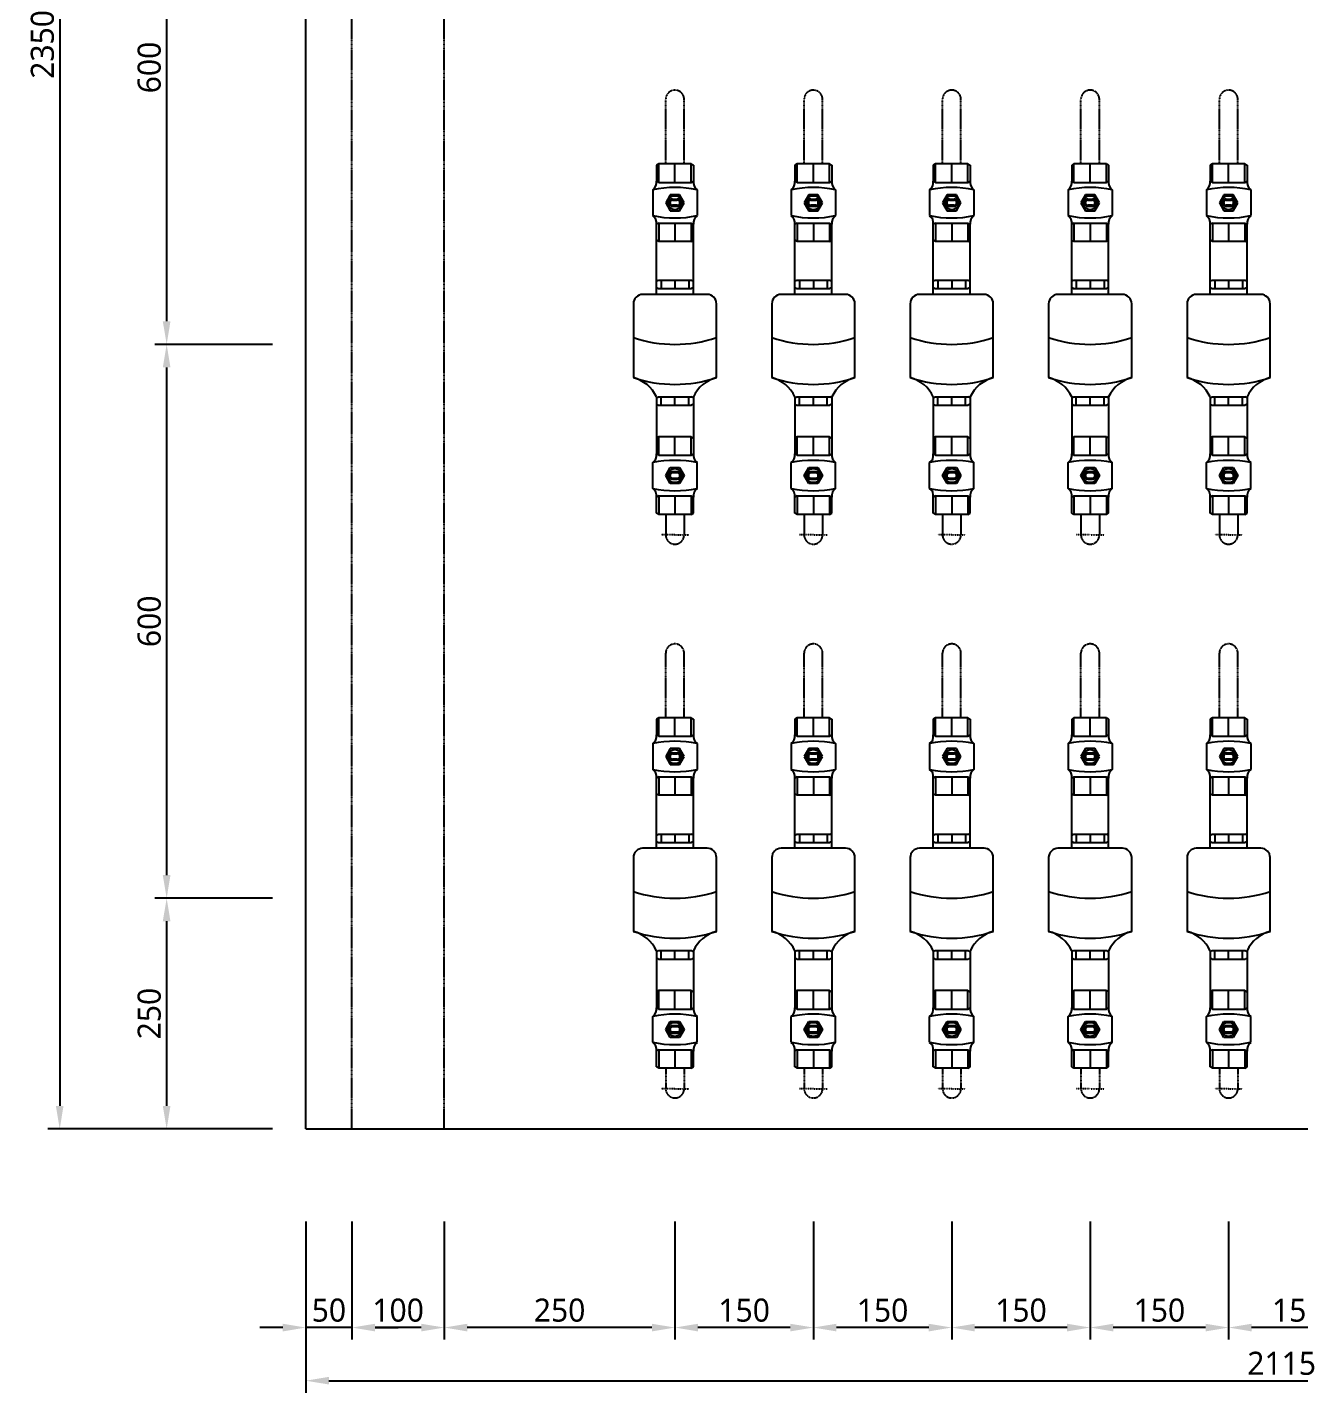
# Model space of a CAD drawing. Header units: millimetres. Extents: x -9013 to 516, y -36629 to 6082.
# Drawn here: x -9013 to -7634, y -32721 to -31242 of the extents above; entities that cross this region are included whole.
import ezdxf

# ---------------------------------------------------------------- set-up
doc = ezdxf.new("R2010")
doc.units = ezdxf.units.MM
doc.header["$LTSCALE"] = 0.05
for name, pattern in [('CENTER', [50.8, 31.75, -6.35, 6.35, -6.35]), ('CENTER2', [28.575, 19.05, -3.175, 3.175, -3.175]), ('DASHDOT', [0.618421, 0.309211, -0.154605, 0, -0.154605])]:
    doc.linetypes.add(name, pattern=pattern)
doc.layers.get('0').update_dxf_attribs({"lineweight": 18})
doc.layers.get('Defpoints').update_dxf_attribs({"color": 140, "lineweight": 18})
for name, color, linetype in [('1CO', 4, 'Continuous'), ('2CONC', 4, 'Continuous'), ('HVAL___2CO', 7, 'Continuous'), ('HWAT__3CO', 1, 'Continuous'), ('HWAT___1DD', 4, 'DASHDOT'), ('HWAT___5CS', 3, 'CENTER2')]:
    doc.layers.add(name, color=color, linetype=linetype)
doc.layers.add('G-Anno-Std-Cntr', color=1, linetype='CENTER2', lineweight=18)
doc.styles.add('trebuchet_MS', font='trebuc.ttf')
doc.dimstyles.new('MGP', dxfattribs={"dimtxt": 2.5, "dimasz": 2.5, "dimexe": 1.25, "dimexo": 0.625, "dimtad": 1, "dimdec": 0, "dimtxsty": 'trebuchet_MS', "dimcen": 2.5, "dimclrt": 7, "dimadec": 0, "dimazin": 0, "dimtfac": 1, "dimtdec": 0, "dimtmove": 0, "dimatfit": 3, "dimfxl": 1.148294, "dimfxlon": 1, "dimarcsym": 2})

# ---------------------------------------------------------------- blocks, each defined once
blk = doc.blocks.new('*D630')
at = {"color": 0, "lineweight": -2, "transparency": 16777216}
for p, q in [((-8711, -32593.2), (-8711, -32721)), ((-6596, -32593.2), (-6596, -32721)), ((-8686, -32708), (-6621, -32708))]:
    blk.add_line(p, q, dxfattribs=at)
at = {"color": 0, "transparency": 16777216}
for points in [[(-8686, -32703.8), (-8686, -32712.1), (-8711, -32708)], [(-6621, -32703.8), (-6621, -32712.1), (-6596, -32708)]]:
    blk.add_solid(points, dxfattribs=at)
at = {"layer": 'Defpoints', "color": 0, "transparency": 16777216}
for p in [(-6596, -32376), (-8711, -32396.5), (-6596, -32708)]:
    blk.add_point(p, dxfattribs=at)
at = {"color": 7, "transparency": 16777216, "insert": (-7653.5, -32689.3), "char_height": 25, "attachment_point": 5, "style": 'trebuchet_MS'}
blk.add_mtext('2115', dxfattribs=at)
blk = doc.blocks.new('*D631')
at = {"color": 0, "lineweight": -2, "transparency": 16777216}
for p, q in [((-8862.9, -30085.3), (-8990.7, -30085.3)), ((-8977.7, -30110.3), (-8977.7, -32410.3)), ((-8862.9, -32435.3), (-8990.7, -32435.3))]:
    blk.add_line(p, q, dxfattribs=at)
at = {"color": 0, "transparency": 16777216}
for points in [[(-8981.9, -30110.3), (-8973.6, -30110.3), (-8977.7, -30085.3)], [(-8981.9, -32410.3), (-8973.6, -32410.3), (-8977.7, -32435.3)]]:
    blk.add_solid(points, dxfattribs=at)
at = {"layer": 'Defpoints', "color": 0, "transparency": 16777216}
for p in [(-8611, -30085.3), (-8977.7, -32435.3), (-8611, -32435.3)]:
    blk.add_point(p, dxfattribs=at)
at = {"color": 7, "transparency": 16777216, "insert": (-8996.4, -31260.3), "char_height": 25, "attachment_point": 5, "rotation": 90, "style": 'trebuchet_MS'}
blk.add_mtext('2350', dxfattribs=at)
blk = doc.blocks.new('h-meter')
at = {"layer": 'HVAL___2CO'}
for p, q in [((-25.4, 45), (-105.4, 45)), ((-15.4, -35), (-15.4, 35)), ((-134.2, 20), (-135.4, 17.9)), ((-135.4, 17.9), (-135.4, -17.9)), ((-135.4, 15), (-126.2, 15)), ((-126.2, 20), (-134.2, 20)), ((-127.4, 20), (-126.2, 17.9)), ((-126.2, 17.9), (-126.2, -17.9)), ((-15.4, 20), (-1.2, 20)), ((-7.9, 20), (-9.1, 17.9)), ((-9.1, 17.9), (-9.1, -17.9)), ((0, 15), (-9.1, 15)), ((-1.2, 20), (0, 17.9)), ((0, 17.9), (0, -17.9)), ((-135.4, 0), (-126.2, 0)), ((0, 0), (-9.1, 0)), ((-135.4, -15), (-126.2, -15)), ((-134.2, -20), (-135.4, -17.9)), ((-126.2, -20), (-134.2, -20)), ((-127.4, -20), (-126.2, -17.9)), ((-15.4, -20), (-1.2, -20)), ((0, -15), (-9.1, -15)), ((-7.9, -20), (-9.1, -17.9)), ((-1.2, -20), (0, -17.9)), ((-105.4, -45), (-25.4, -45))]:
    blk.add_line(p, q, dxfattribs=at)
for centre, radius, start, end in [((-142.6, 54.8), 38.4, 295.1026, 345.2121), ((28.2, 0), 141, 161.3868, 198.6132), ((71.5, 0), 141, 161.3868, 198.6132), ((-25.4, 35), 10, 0, 90), ((-142.6, -54.8), 38.4, 14.7879, 64.8974), ((-25.4, -35), 10, 270, 0)]:
    blk.add_arc(centre, radius, start, end, dxfattribs=at)
blk = doc.blocks.new('water meter v')
at = {"layer": 'HVAL___2CO'}
h = blk.add_hatch(color=256, dxfattribs=at)
h.paths.add_polyline_path([(-5839.1, 3714.4), (-5829.1, 3714.4), (-5824.1, 3705.7), (-5829.1, 3697), (-5839.1, 3697), (-5844.1, 3705.7)])
h.paths.add_polyline_path([(-5834.1, 3698.1, 1), (-5834.1, 3713.3, 1)], flags=16)
h.paths.add_polyline_path([(-5836.7, 3701.7), (-5831.5, 3701.7, 1), (-5831.5, 3709.7), (-5836.7, 3709.7, 1)], flags=0)
h.paths.add_polyline_path([(-5836.7, 3702.9), (-5831.5, 3702.9, 1), (-5831.5, 3708.5), (-5836.7, 3708.5, 1)], flags=0)
h = blk.add_hatch(color=256, dxfattribs=at)
h.paths.add_polyline_path([(-5836.7, 3701.7, -1), (-5836.7, 3709.7), (-5831.5, 3709.7, -1), (-5831.5, 3701.7)])
h.paths.add_polyline_path([(-5831.5, 3702.9, 1), (-5831.5, 3708.5), (-5836.7, 3708.5, 1), (-5836.7, 3702.9)], flags=16)
h = blk.add_hatch(color=256, dxfattribs=at)
h.paths.add_polyline_path([(-5839.1, 3401.4), (-5829.1, 3401.4), (-5824.1, 3410.1), (-5829.1, 3418.8), (-5839.1, 3418.8), (-5844.1, 3410.1)])
h.paths.add_polyline_path([(-5834.1, 3417.7, -1), (-5834.1, 3402.5, -1)], flags=16)
h.paths.add_polyline_path([(-5836.7, 3414.1), (-5831.5, 3414.1, -1), (-5831.5, 3406.1), (-5836.7, 3406.1, -1)], flags=0)
h.paths.add_polyline_path([(-5836.7, 3412.9), (-5831.5, 3412.9, -1), (-5831.5, 3407.3), (-5836.7, 3407.3, -1)], flags=0)
h = blk.add_hatch(color=256, dxfattribs=at)
h.paths.add_polyline_path([(-5836.7, 3414.1, 1), (-5836.7, 3406.1), (-5831.5, 3406.1, 1), (-5831.5, 3414.1)])
h.paths.add_polyline_path([(-5831.5, 3412.9, -1), (-5831.5, 3407.3), (-5836.7, 3407.3, -1), (-5836.7, 3412.9)], flags=16)
for p, q in [((-5851.7, 3747.7), (-5854.1, 3746.3)), ((-5854.1, 3746.3), (-5854.1, 3729.1)), ((-5816.5, 3747.7), (-5851.7, 3747.7)), ((-5851.7, 3727.7), (-5851.7, 3747.7)), ((-5834.1, 3727.7), (-5834.1, 3747.7)), ((-5816.5, 3747.7), (-5814.1, 3746.3)), ((-5816.5, 3727.7), (-5816.5, 3747.7)), ((-5814.1, 3746.3), (-5814.1, 3729.1)), ((-5851.7, 3727.7), (-5854.1, 3729.1)), ((-5851.7, 3727.7), (-5816.5, 3727.7)), ((-5816.5, 3727.7), (-5814.1, 3729.1)), ((-5858.1, 3719.7), (-5858.1, 3691.7)), ((-5839.1, 3714.4), (-5844.1, 3705.7)), ((-5829.1, 3714.4), (-5839.1, 3714.4)), ((-5824.1, 3705.7), (-5829.1, 3714.4)), ((-5810.1, 3719.7), (-5810.1, 3691.7)), ((-5844.1, 3705.7), (-5839.1, 3697)), ((-5836.7, 3709.7), (-5831.5, 3709.7)), ((-5836.7, 3708.5), (-5831.5, 3708.5)), ((-5831.5, 3702.9), (-5836.7, 3702.9)), ((-5831.5, 3701.7), (-5836.7, 3701.7)), ((-5829.1, 3697), (-5824.1, 3705.7)), ((-5851.7, 3683.7), (-5854.1, 3682.3)), ((-5851.7, 3683.7), (-5851.7, 3663.7)), ((-5851.7, 3683.7), (-5816.5, 3683.7)), ((-5839.1, 3697), (-5829.1, 3697)), ((-5834.1, 3683.7), (-5834.1, 3663.7)), ((-5816.5, 3683.7), (-5816.5, 3663.7)), ((-5816.5, 3683.7), (-5814.1, 3682.3)), ((-5854.1, 3665.1), (-5854.1, 3682.3)), ((-5814.1, 3665.1), (-5814.1, 3682.3)), ((-5851.7, 3663.7), (-5854.1, 3665.1)), ((-5816.5, 3663.7), (-5851.7, 3663.7)), ((-5816.5, 3663.7), (-5814.1, 3665.1)), ((-5851.7, 3452.1), (-5854.1, 3450.7)), ((-5854.1, 3450.7), (-5854.1, 3433.5)), ((-5816.5, 3452.1), (-5851.7, 3452.1)), ((-5851.7, 3432.1), (-5851.7, 3452.1)), ((-5834.1, 3432.1), (-5834.1, 3452.1)), ((-5816.5, 3452.1), (-5814.1, 3450.7)), ((-5816.5, 3432.1), (-5816.5, 3452.1)), ((-5814.1, 3450.7), (-5814.1, 3433.5)), ((-5851.7, 3432.1), (-5854.1, 3433.5)), ((-5851.7, 3432.1), (-5816.5, 3432.1)), ((-5816.5, 3432.1), (-5814.1, 3433.5)), ((-5858.1, 3396.1), (-5858.1, 3424.1)), ((-5844.1, 3410.1), (-5839.1, 3418.8)), ((-5839.1, 3418.8), (-5829.1, 3418.8)), ((-5829.1, 3418.8), (-5824.1, 3410.1)), ((-5810.1, 3396.1), (-5810.1, 3424.1)), ((-5839.1, 3401.4), (-5844.1, 3410.1)), ((-5831.5, 3414.1), (-5836.7, 3414.1)), ((-5831.5, 3412.9), (-5836.7, 3412.9)), ((-5836.7, 3407.3), (-5831.5, 3407.3)), ((-5836.7, 3406.1), (-5831.5, 3406.1)), ((-5824.1, 3410.1), (-5829.1, 3401.4)), ((-5851.7, 3388.1), (-5854.1, 3386.7)), ((-5851.7, 3388.1), (-5851.7, 3368.1)), ((-5851.7, 3388.1), (-5816.5, 3388.1)), ((-5829.1, 3401.4), (-5839.1, 3401.4)), ((-5834.1, 3388.1), (-5834.1, 3368.1)), ((-5816.5, 3388.1), (-5814.1, 3386.7)), ((-5816.5, 3388.1), (-5816.5, 3368.1)), ((-5854.1, 3369.5), (-5854.1, 3386.7)), ((-5814.1, 3369.5), (-5814.1, 3386.7)), ((-5851.7, 3368.1), (-5854.1, 3369.5)), ((-5816.5, 3368.1), (-5851.7, 3368.1)), ((-5816.5, 3368.1), (-5814.1, 3369.5))]:
    blk.add_line(p, q, dxfattribs=at)
for centre in [(-5834.1, 3705.7), (-5834.1, 3410.1)]:
    blk.add_circle(centre, 7.6, dxfattribs=at)
for centre, radius, start, end in [((-5863.8, 3727.7), 9.8, 305.5591, 8.2752), ((-5804.4, 3727.7), 9.8, 171.7248, 234.4409), ((-5834.1, 3606.5), 115.7, 78.0304, 101.9696), ((-5836.7, 3705.7), 4, 90, 270), ((-5836.7, 3705.7), 4, 90, 270), ((-5836.7, 3705.7), 2.8, 90, 270), ((-5831.5, 3705.7), 4, 270, 90), ((-5831.5, 3705.7), 2.8, 270, 90), ((-5863.8, 3683.7), 9.8, 351.7248, 54.4409), ((-5834.1, 3804.9), 115.7, 258.0304, 281.9696), ((-5804.4, 3683.7), 9.8, 125.5591, 188.2752), ((-5863.8, 3432.1), 9.8, 305.5591, 8.2752), ((-5804.4, 3432.1), 9.8, 171.7248, 234.4409), ((-5834.1, 3310.9), 115.7, 78.0304, 101.9696), ((-5836.7, 3410.1), 4, 90, 270), ((-5836.7, 3410.1), 4, 90, 270), ((-5836.7, 3410.1), 2.8, 90, 270), ((-5831.5, 3410.1), 4, 270, 90), ((-5831.5, 3410.1), 2.8, 270, 90), ((-5863.8, 3388.1), 9.8, 351.7248, 54.4409), ((-5834.1, 3509.3), 115.7, 258.0304, 281.9696), ((-5804.4, 3388.1), 9.8, 125.5591, 188.2752)]:
    blk.add_arc(centre, radius, start, end, dxfattribs=at)
at = {"layer": 'HWAT__3CO'}
for p, q in [((-5854.1, 3620.5), (-5854.1, 3665.1)), ((-5814.1, 3620.5), (-5814.1, 3665.1)), ((-5854.1, 3487.5), (-5854.1, 3450.7)), ((-5814.1, 3487.5), (-5814.1, 3450.7))]:
    blk.add_line(p, q, dxfattribs=at)
at = {"layer": 'HWAT___1DD'}
for q in [(-5849.1, 3345.8), (-5819.1, 3345.8)]:
    blk.add_line((-5834.1, 3345.8), q, dxfattribs=at)
at = {"layer": 'HWAT___5CS'}
for p, q in [((-5844.1, 3747.7), (-5844.1, 3817.7)), ((-5824.1, 3747.7), (-5824.1, 3817.7)), ((-5844.1, 3368.1), (-5844.1, 3345.8)), ((-5824.1, 3368.1), (-5824.1, 3345.8))]:
    blk.add_line(p, q, dxfattribs=at)
for centre, start, end in [((-5834.1, 3817.7), 0, 180), ((-5834.1, 3345.8), 180, 0)]:
    blk.add_arc(centre, 10, start, end, dxfattribs=at)
at = {"rotation": 89.99999999999999}
blk.add_blockref('h-meter', (-5834.1, 3621.7), dxfattribs=at)
blk = doc.blocks.new('*D660')
at = {"color": 0, "lineweight": -2, "transparency": 16777216}
for p, q in [((-7711, -32535.6), (-7711, -32663.4)), ((-7561, -32535.6), (-7561, -32663.4)), ((-7586, -32650.4), (-7686, -32650.4))]:
    blk.add_line(p, q, dxfattribs=at)
at = {"color": 0, "transparency": 16777216}
for points in [[(-7686, -32646.3), (-7686, -32654.6), (-7711, -32650.4)], [(-7586, -32646.3), (-7586, -32654.6), (-7561, -32650.4)]]:
    blk.add_solid(points, dxfattribs=at)
at = {"layer": 'Defpoints', "color": 0, "transparency": 16777216}
for p in [(-7711, -32391.8), (-7561, -32419.4), (-7711, -32650.4)]:
    blk.add_point(p, dxfattribs=at)
at = {"color": 7, "transparency": 16777216, "insert": (-7636, -32631.7), "char_height": 25, "attachment_point": 5, "style": 'trebuchet_MS'}
blk.add_mtext('150', dxfattribs=at)
blk = doc.blocks.new('*D661')
at = {"color": 0, "lineweight": -2, "transparency": 16777216}
for p, q in [((-7861, -32535.6), (-7861, -32663.4)), ((-7711, -32535.6), (-7711, -32663.4)), ((-7736, -32650.4), (-7836, -32650.4))]:
    blk.add_line(p, q, dxfattribs=at)
at = {"color": 0, "transparency": 16777216}
for points in [[(-7836, -32646.3), (-7836, -32654.6), (-7861, -32650.4)], [(-7736, -32646.3), (-7736, -32654.6), (-7711, -32650.4)]]:
    blk.add_solid(points, dxfattribs=at)
at = {"layer": 'Defpoints', "color": 0, "transparency": 16777216}
for p in [(-7861, -32391.8), (-7711, -32391.8), (-7861, -32650.4)]:
    blk.add_point(p, dxfattribs=at)
at = {"color": 7, "transparency": 16777216, "insert": (-7786, -32631.7), "char_height": 25, "attachment_point": 5, "style": 'trebuchet_MS'}
blk.add_mtext('150', dxfattribs=at)
blk = doc.blocks.new('*D662')
at = {"color": 0, "lineweight": -2, "transparency": 16777216}
for p, q in [((-8011, -32535.6), (-8011, -32663.4)), ((-7861, -32535.6), (-7861, -32663.4)), ((-7886, -32650.4), (-7986, -32650.4))]:
    blk.add_line(p, q, dxfattribs=at)
at = {"color": 0, "transparency": 16777216}
for points in [[(-7986, -32646.3), (-7986, -32654.6), (-8011, -32650.4)], [(-7886, -32646.3), (-7886, -32654.6), (-7861, -32650.4)]]:
    blk.add_solid(points, dxfattribs=at)
at = {"layer": 'Defpoints', "color": 0, "transparency": 16777216}
for p in [(-8011, -32391.8), (-7861, -32391.8), (-8011, -32650.4)]:
    blk.add_point(p, dxfattribs=at)
at = {"color": 7, "transparency": 16777216, "insert": (-7936, -32631.7), "char_height": 25, "attachment_point": 5, "style": 'trebuchet_MS'}
blk.add_mtext('150', dxfattribs=at)
blk = doc.blocks.new('*D663')
at = {"color": 0, "lineweight": -2, "transparency": 16777216}
for p, q in [((-8161, -32535.6), (-8161, -32663.4)), ((-8011, -32535.6), (-8011, -32663.4)), ((-8036, -32650.4), (-8136, -32650.4))]:
    blk.add_line(p, q, dxfattribs=at)
at = {"color": 0, "transparency": 16777216}
for points in [[(-8136, -32646.3), (-8136, -32654.6), (-8161, -32650.4)], [(-8036, -32646.3), (-8036, -32654.6), (-8011, -32650.4)]]:
    blk.add_solid(points, dxfattribs=at)
at = {"layer": 'Defpoints', "color": 0, "transparency": 16777216}
for p in [(-8161, -32391.8), (-8011, -32391.8), (-8161, -32650.4)]:
    blk.add_point(p, dxfattribs=at)
at = {"color": 7, "transparency": 16777216, "insert": (-8086, -32631.7), "char_height": 25, "attachment_point": 5, "style": 'trebuchet_MS'}
blk.add_mtext('150', dxfattribs=at)
blk = doc.blocks.new('*D664')
at = {"color": 0, "lineweight": -2, "transparency": 16777216}
for p, q in [((-8747, -32185.3), (-8874.8, -32185.3)), ((-8861.8, -32410.3), (-8861.8, -32210.3)), ((-8747, -32435.3), (-8874.8, -32435.3))]:
    blk.add_line(p, q, dxfattribs=at)
at = {"color": 0, "transparency": 16777216}
for points in [[(-8866, -32210.3), (-8857.7, -32210.3), (-8861.8, -32185.3)], [(-8866, -32410.3), (-8857.7, -32410.3), (-8861.8, -32435.3)]]:
    blk.add_solid(points, dxfattribs=at)
at = {"layer": 'Defpoints', "color": 0, "transparency": 16777216}
for p in [(-8861.8, -32185.3), (-8411, -32185.3), (-8585.8, -32435.3)]:
    blk.add_point(p, dxfattribs=at)
at = {"color": 7, "transparency": 16777216, "insert": (-8880.6, -32310.3), "char_height": 25, "attachment_point": 5, "rotation": 90, "style": 'trebuchet_MS'}
blk.add_mtext('250', dxfattribs=at)
blk = doc.blocks.new('*D665')
at = {"color": 0, "lineweight": -2, "transparency": 16777216}
for p, q in [((-8747, -31585.3), (-8874.8, -31585.3)), ((-8861.8, -32160.3), (-8861.8, -31610.3)), ((-8747, -32185.3), (-8874.8, -32185.3))]:
    blk.add_line(p, q, dxfattribs=at)
at = {"color": 0, "transparency": 16777216}
for points in [[(-8866, -31610.3), (-8857.7, -31610.3), (-8861.8, -31585.3)], [(-8866, -32160.3), (-8857.7, -32160.3), (-8861.8, -32185.3)]]:
    blk.add_solid(points, dxfattribs=at)
at = {"layer": 'Defpoints', "color": 0, "transparency": 16777216}
for p in [(-8861.8, -31585.3), (-8411, -31585.3), (-8411, -32185.3)]:
    blk.add_point(p, dxfattribs=at)
at = {"color": 7, "transparency": 16777216, "insert": (-8880.6, -31885.3), "char_height": 25, "attachment_point": 5, "rotation": 90, "style": 'trebuchet_MS'}
blk.add_mtext('600', dxfattribs=at)
blk = doc.blocks.new('*D666')
at = {"color": 0, "lineweight": -2, "transparency": 16777216}
for p, q in [((-8747, -30985.3), (-8874.8, -30985.3)), ((-8861.8, -31560.3), (-8861.8, -31010.3)), ((-8747, -31585.3), (-8874.8, -31585.3))]:
    blk.add_line(p, q, dxfattribs=at)
at = {"color": 0, "transparency": 16777216}
for points in [[(-8866, -31010.3), (-8857.7, -31010.3), (-8861.8, -30985.3)], [(-8866, -31560.3), (-8857.7, -31560.3), (-8861.8, -31585.3)]]:
    blk.add_solid(points, dxfattribs=at)
at = {"layer": 'Defpoints', "color": 0, "transparency": 16777216}
for p in [(-8861.8, -30985.3), (-8411, -30985.3), (-8411, -31585.3)]:
    blk.add_point(p, dxfattribs=at)
at = {"color": 7, "transparency": 16777216, "insert": (-8880.6, -31285.3), "char_height": 25, "attachment_point": 5, "rotation": 90, "style": 'trebuchet_MS'}
blk.add_mtext('600', dxfattribs=at)
blk = doc.blocks.new('*D672')
at = {"color": 0, "lineweight": -2, "transparency": 16777216}
for p, q in [((-8311, -32535.6), (-8311, -32663.4)), ((-8161, -32535.6), (-8161, -32663.4)), ((-8186, -32650.4), (-8286, -32650.4))]:
    blk.add_line(p, q, dxfattribs=at)
at = {"color": 0, "transparency": 16777216}
for points in [[(-8286, -32646.3), (-8286, -32654.6), (-8311, -32650.4)], [(-8186, -32646.3), (-8186, -32654.6), (-8161, -32650.4)]]:
    blk.add_solid(points, dxfattribs=at)
at = {"layer": 'Defpoints', "color": 0, "transparency": 16777216}
for p in [(-8311, -32391.8), (-8161, -32391.8), (-8311, -32650.4)]:
    blk.add_point(p, dxfattribs=at)
at = {"color": 7, "transparency": 16777216, "insert": (-8236, -32631.7), "char_height": 25, "attachment_point": 5, "style": 'trebuchet_MS'}
blk.add_mtext('150', dxfattribs=at)
blk = doc.blocks.new('*D720')
at = {"color": 0, "lineweight": -2, "transparency": 16777216}
for p, q in [((-8561, -32535.6), (-8561, -32663.4)), ((-8311, -32535.6), (-8311, -32663.4)), ((-8336, -32650.4), (-8536, -32650.4))]:
    blk.add_line(p, q, dxfattribs=at)
at = {"color": 0, "transparency": 16777216}
for points in [[(-8536, -32646.3), (-8536, -32654.6), (-8561, -32650.4)], [(-8336, -32646.3), (-8336, -32654.6), (-8311, -32650.4)]]:
    blk.add_solid(points, dxfattribs=at)
at = {"layer": 'Defpoints', "color": 0, "transparency": 16777216}
for p in [(-8561, -32401.8), (-8311, -32401.8), (-8561, -32650.4)]:
    blk.add_point(p, dxfattribs=at)
at = {"color": 7, "transparency": 16777216, "insert": (-8436, -32631.7), "char_height": 25, "attachment_point": 5, "style": 'trebuchet_MS'}
blk.add_mtext('250', dxfattribs=at)
blk = doc.blocks.new('*D721')
at = {"color": 0, "lineweight": -2, "transparency": 16777216}
for p, q in [((-8661, -32535.6), (-8661, -32663.4)), ((-8561, -32535.6), (-8561, -32663.4)), ((-8586, -32650.4), (-8636, -32650.4))]:
    blk.add_line(p, q, dxfattribs=at)
at = {"color": 0, "transparency": 16777216}
for points in [[(-8636, -32646.3), (-8636, -32654.6), (-8661, -32650.4)], [(-8586, -32646.3), (-8586, -32654.6), (-8561, -32650.4)]]:
    blk.add_solid(points, dxfattribs=at)
at = {"layer": 'Defpoints', "color": 0, "transparency": 16777216}
for p in [(-8661, -32379.7), (-8561, -32379.7), (-8661, -32650.4)]:
    blk.add_point(p, dxfattribs=at)
at = {"color": 7, "transparency": 16777216, "insert": (-8611, -32631.7), "char_height": 25, "attachment_point": 5, "style": 'trebuchet_MS'}
blk.add_mtext('100', dxfattribs=at)
blk = doc.blocks.new('*D722')
at = {"color": 0, "lineweight": -2, "transparency": 16777216}
for p, q in [((-8711, -32535.6), (-8711, -32663.4)), ((-8661, -32535.6), (-8661, -32663.4)), ((-8736, -32650.4), (-8761, -32650.4)), ((-8661, -32650.4), (-8711, -32650.4)), ((-8636, -32650.4), (-8611, -32650.4))]:
    blk.add_line(p, q, dxfattribs=at)
at = {"color": 0, "transparency": 16777216}
for points in [[(-8736, -32646.3), (-8736, -32654.6), (-8711, -32650.4)], [(-8636, -32646.3), (-8636, -32654.6), (-8661, -32650.4)]]:
    blk.add_solid(points, dxfattribs=at)
at = {"layer": 'Defpoints', "color": 0, "transparency": 16777216}
for p in [(-8711, -32379.7), (-8661, -32379.7), (-8711, -32650.4)]:
    blk.add_point(p, dxfattribs=at)
at = {"color": 7, "transparency": 16777216, "insert": (-8686, -32631.7), "char_height": 25, "attachment_point": 5, "style": 'trebuchet_MS'}
blk.add_mtext('50', dxfattribs=at)

msp = doc.modelspace()

# ---------------------------------------------------------------- linework, layer by layer
at = {"layer": '1CO'}
msp.add_line((-8711, -32435.3), (-8711, -30085.3), dxfattribs=at)
at = {"layer": '2CONC', "lineweight": -3}
msp.add_line((-8711, -32435.3), (-6596, -32435.3), dxfattribs=at)
at = {"layer": 'HWAT___5CS'}
for p, q in [((-8661, -32435.3), (-8661, -30085.3)), ((-8561, -32435.3), (-8561, -30085.3))]:
    msp.add_line(p, q, dxfattribs=at)

# ---------------------------------------------------------------- block references
at = {"layer": 'G-Anno-Std-Cntr', "linetype": 'CENTER'}
for p in [(-2476.9, -35137.5), (-2326.9, -35137.5), (-2176.9, -35137.5), (-2026.9, -35137.5), (-1876.9, -35137.5), (-2476.9, -35737.5), (-2326.9, -35737.5), (-2176.9, -35737.5), (-2026.9, -35737.5), (-1876.9, -35737.5)]:
    msp.add_blockref('water meter v', p, dxfattribs=at)

# ---------------------------------------------------------------- dimensions: what is measured, and where the dimension line sits
for base, p1, p2, picture, middle in [((-8977.7, -32435.3), (-8611, -30085.3), (-8611, -32435.3), '*D631', (-8996.4, -31260.3)), ((-8861.8, -30985.3), (-8411, -31585.3), (-8411, -30985.3), '*D666', (-8880.6, -31285.3)), ((-8861.8, -31585.3), (-8411, -32185.3), (-8411, -31585.3), '*D665', (-8880.6, -31885.3)), ((-8861.8, -32185.3), (-8585.8, -32435.3), (-8411, -32185.3), '*D664', (-8880.6, -32310.3))]:
    dim = msp.add_linear_dim(base=base, p1=p1, p2=p2, angle=90, dimstyle='MGP', override={"dimscale": 100, "dimtxt": 0.25, "dimasz": 0.25, "dimexe": 0.13, "dimexo": 0.06, "dimgap": 0.06, "dimarcsym": 1})
    dim.commit()
    dim.dimension.update_dxf_attribs({"geometry": picture, "text_midpoint": middle})
for base, p1, p2, picture, middle in [((-8711, -32650.4), (-8661, -32379.7), (-8711, -32379.7), '*D722', (-8686, -32631.7)), ((-6596, -32708), (-8711, -32396.5), (-6596, -32376), '*D630', (-7653.5, -32689.3)), ((-8661, -32650.4), (-8561, -32379.7), (-8661, -32379.7), '*D721', (-8611, -32631.7)), ((-8311, -32650.4), (-8161, -32391.8), (-8311, -32391.8), '*D672', (-8236, -32631.7)), ((-8161, -32650.4), (-8011, -32391.8), (-8161, -32391.8), '*D663', (-8086, -32631.7)), ((-8011, -32650.4), (-7861, -32391.8), (-8011, -32391.8), '*D662', (-7936, -32631.7)), ((-7861, -32650.4), (-7711, -32391.8), (-7861, -32391.8), '*D661', (-7786, -32631.7)), ((-7711, -32650.4), (-7561, -32419.4), (-7711, -32391.8), '*D660', (-7636, -32631.7)), ((-8561, -32650.4), (-8311, -32401.8), (-8561, -32401.8), '*D720', (-8436, -32631.7))]:
    dim = msp.add_linear_dim(base=base, p1=p1, p2=p2, dimstyle='MGP', override={"dimscale": 100, "dimtxt": 0.25, "dimasz": 0.25, "dimexe": 0.13, "dimexo": 0.06, "dimgap": 0.06, "dimarcsym": 1})
    dim.commit()
    dim.dimension.update_dxf_attribs({"geometry": picture, "text_midpoint": middle})

doc.saveas('drawing.dxf')
